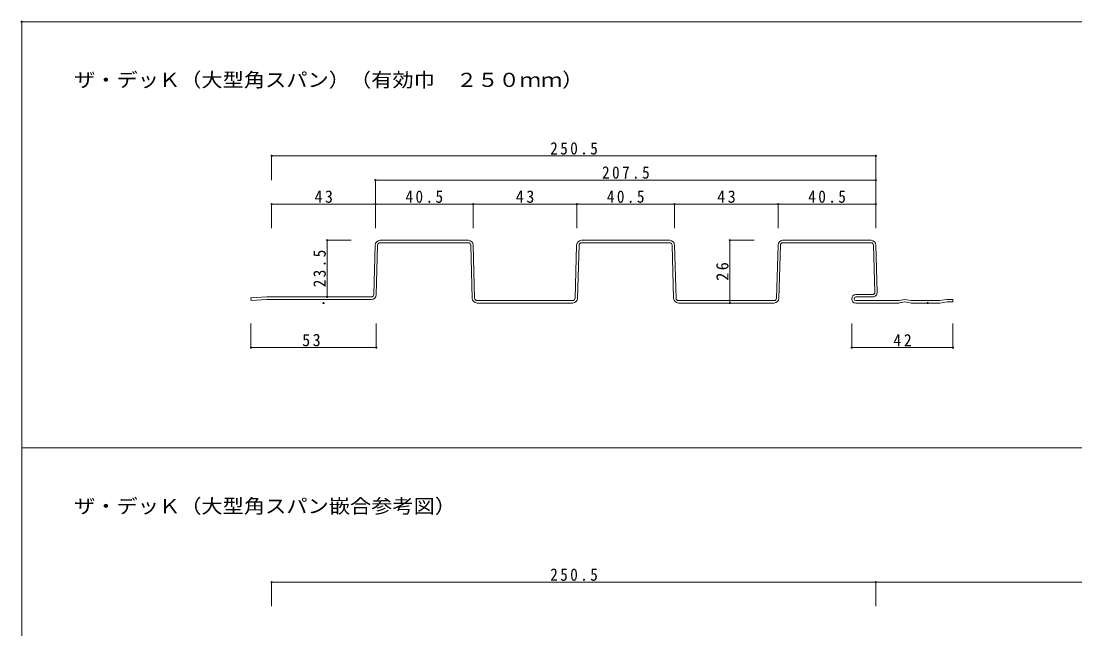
# Model space of a CAD drawing. Units: millimetres on the paper. Extents: x -393 to 477, y -285 to 275.
# Drawn here: x -393.4 to 43.6, y 22.9 to 275.1 of the extents above; entities that cross this region are included whole.
import ezdxf
from ezdxf.enums import TextEntityAlignment as Align

# ---------------------------------------------------------------- set-up
doc = ezdxf.new("R2010")
doc.units = ezdxf.units.MM
doc.header["$PDMODE"] = 32
doc.header["$PDSIZE"] = 0.5
for name, color, linetype, lineweight in [('0-0_00', 4, 'Continuous', 5), ('0-1_01', 4, 'Continuous', 5), ('0-3_03', 4, 'Continuous', 5)]:
    doc.layers.add(name, color=color, linetype=linetype, lineweight=lineweight)
doc.styles.add('ＭＳ ゴシック', font='')
doc.styles.get('ＭＳ ゴシック').set_extended_font_data('MS Gothic')

msp = doc.modelspace()

# ---------------------------------------------------------------- linework, layer by layer
at = {"layer": '0-0_00'}
for p, q in [((-289.48, 219.131), (-38.98, 219.131)), ((-289.48, 209.131), (-289.48, 219.131)), ((-38.98, 209.131), (-38.98, 219.131)), ((-246.48, 209.131), (-38.98, 209.131)), ((-246.48, 199.131), (-246.48, 209.131)), ((-38.98, 199.131), (-38.98, 209.131)), ((-289.479, 199.131), (-246.48, 199.131)), ((-289.479, 189.131), (-289.479, 199.131)), ((-38.98, 189.131), (-38.98, 199.131)), ((-266.48, 160.629), (-266.48, 184.131)), ((-256.48, 184.131), (-266.48, 184.131)), ((-99.48, 158.131), (-99.48, 184.131)), ((-89.48, 184.131), (-99.48, 184.131)), ((-256.48, 160.629), (-266.48, 160.629)), ((-89.48, 158.131), (-99.48, 158.131)), ((-298.048, 149.631), (-298.048, 139.631)), ((-246.111, 149.631), (-246.111, 139.631)), ((-6.98, 149.631), (-6.98, 139.631)), ((-298.048, 139.631), (-246.111, 139.631)), ((-289.48, 42.34), (-38.98, 42.34)), ((-289.48, 32.34), (-289.48, 42.34)), ((-38.98, 32.34), (-38.98, 42.34)), ((-38.98, 42.34), (211.52, 42.34))]:
    msp.add_line(p, q, dxfattribs=at)
at = {"layer": '0-0_00', "color": 3, "lineweight": 9}
for p, q in [((-226.23, 184.131), (-244.535, 184.131)), ((-226.23, 184.131), (-207.924, 184.131)), ((-142.73, 184.131), (-161.035, 184.131)), ((-142.73, 184.131), (-124.424, 184.131)), ((-59.23, 184.131), (-77.535, 184.131)), ((-59.23, 184.131), (-40.924, 184.131)), ((-247.11, 161.603), (-246.534, 182.187)), ((-245.534, 182.159), (-246.111, 161.575)), ((-244.535, 183.131), (-226.23, 183.131)), ((-207.924, 183.131), (-226.23, 183.131)), ((-206.925, 182.159), (-206.306, 160.075)), ((-205.307, 160.103), (-205.925, 182.187)), ((-163.652, 160.103), (-163.034, 182.187)), ((-162.034, 182.159), (-162.653, 160.075)), ((-161.035, 183.131), (-142.73, 183.131)), ((-124.424, 183.131), (-142.73, 183.131)), ((-123.425, 182.159), (-122.806, 160.075)), ((-121.807, 160.103), (-122.425, 182.187)), ((-80.152, 160.103), (-79.534, 182.187)), ((-78.534, 182.159), (-79.153, 160.075)), ((-77.535, 183.131), (-59.23, 183.131)), ((-40.924, 183.131), (-59.23, 183.131)), ((-39.379, 162.659), (-39.925, 182.159)), ((-38.379, 162.687), (-38.925, 182.187)), ((-291.48, 159.631), (-297.987, 159.232)), ((-291.541, 160.629), (-248.11, 160.629)), ((-248.11, 159.631), (-291.48, 159.631)), ((-204.307, 159.131), (-184.48, 159.131)), ((-204.307, 158.131), (-184.48, 158.131)), ((-164.652, 159.131), (-184.48, 159.131)), ((-164.652, 158.131), (-184.48, 158.131)), ((-120.807, 159.131), (-100.98, 159.131)), ((-120.807, 158.131), (-100.98, 158.131)), ((-81.152, 159.131), (-100.98, 159.131)), ((-81.152, 158.131), (-100.98, 158.131)), ((-40.378, 161.631), (-47.23, 161.631)), ((-47.23, 160.631), (-40.378, 160.631)), ((-36.48, 159.131), (-47.23, 159.131)), ((-36.48, 158.131), (-47.23, 158.131)), ((-37.307, 159.131), (-29.48, 159.131)), ((-37.307, 158.131), (-29.284, 158.131)), ((-24.48, 159.131), (-17.48, 159.131)), ((-12.48, 159.131), (-17.48, 159.131)), ((-12.48, 159.131), (-9.48, 159.631))]:
    msp.add_line(p, q, dxfattribs=at)
at = {"layer": '0-0_00'}
for points in [[(-246.48, 189.131), (-246.48, 199.131), (-205.98, 199.131)], [(-205.98, 189.131), (-205.98, 199.131), (-162.98, 199.131)], [(-162.98, 189.131), (-162.98, 199.131), (-122.48, 199.131)], [(-122.48, 189.131), (-122.48, 199.131), (-79.48, 199.131)], [(-79.48, 189.131), (-79.48, 199.131), (-38.98, 199.131)], [(-48.98, 149.631), (-48.98, 139.631), (-6.98, 139.631)]]:
    msp.add_lwpolyline(points, dxfattribs=at)
at = {"layer": '0-0_00', "color": 3, "lineweight": 9}
for points in [[(-291.541, 160.629), (-298.048, 160.23), (-297.987, 159.232)], [(-29.48, 159.131), (-26.98, 159.631), (-24.48, 159.131)], [(-29.284, 158.151), (-26.98, 158.611), (-24.676, 158.151)], [(-24.48, 158.131), (-12.397, 158.131), (-9.397, 158.631)], [(-9.48, 159.631), (-6.98, 159.631), (-6.98, 158.631), (-9.397, 158.631)]]:
    msp.add_lwpolyline(points, dxfattribs=at)
for centre, radius, start, end in [((-244.535, 182.131), 2, 90, 178.39581), ((-207.924, 182.131), 2, 1.60419, 90), ((-161.035, 182.131), 2, 90, 178.39581), ((-124.424, 182.131), 2, 1.60419, 90), ((-77.535, 182.131), 2, 90, 178.39581), ((-40.924, 182.131), 2, 1.60419, 90), ((-244.535, 182.131), 1, 90, 178.39581), ((-207.924, 182.131), 1, 1.60419, 90), ((-207.924, 182.131), 1, 1.60419, 90), ((-207.924, 182.131), 1, 1.60419, 90), ((-161.035, 182.131), 1, 90, 178.39581), ((-124.424, 182.131), 1, 1.60419, 90), ((-77.535, 182.131), 1, 90, 178.39581), ((-40.924, 182.131), 1, 1.60419, 90), ((-40.378, 162.631), 2, 270, 1.60411), ((-40.378, 162.631), 1, 270, 1.60411), ((-248.11, 161.631), 1, 270, 358.39581), ((-248.11, 161.631), 2, 270, 358.39581), ((-204.307, 160.131), 2, 181.60414, 270), ((-204.307, 160.131), 1, 181.60414, 270), ((-164.652, 160.131), 1, 270, 358.39586), ((-164.652, 160.131), 2, 270, 358.39586), ((-120.807, 160.131), 2, 181.60414, 270), ((-120.807, 160.131), 1, 181.60414, 270), ((-81.152, 160.131), 1, 270, 358.39586), ((-81.152, 160.131), 2, 270, 358.39586), ((-47.23, 159.881), 1.75, 90, 270), ((-47.23, 159.881), 0.75, 90, 270)]:
    msp.add_arc(centre, radius, start, end, dxfattribs=at)
at = {"layer": '0-0_00', "color": 3}
for p in [(-289.48, 219.131), (-38.98, 219.131), (-246.48, 209.131), (-38.98, 209.131), (-289.479, 199.131), (-246.48, 199.131), (-205.98, 199.131), (-162.98, 199.131), (-122.48, 199.131), (-79.48, 199.131), (-38.98, 199.131), (-266.48, 184.131), (-99.48, 184.131), (-267.98, 158.131), (-266.48, 160.629), (-99.48, 158.131), (-17.48, 158.131), (-298.048, 139.631), (-246.111, 139.631), (-48.98, 139.631), (-6.98, 139.631), (-289.48, 42.34), (-38.98, 42.34)]:
    msp.add_point(p, dxfattribs=at)
at = {"layer": '0-3_03', "color": 2, "lineweight": 9}
for p, q in [((-393.121, -285.183), (-393.121, 274.82)), ((-393.121, 274.82), (395.323, 274.82)), ((-393.121, 98.029), (395.323, 98.029))]:
    msp.add_line(p, q, dxfattribs=at)
at = {"layer": '0-3_03', "color": 3}
msp.add_point((-393.121, 274.82), dxfattribs=at)

# ---------------------------------------------------------------- texts
at = {"layer": '0-0_00', "color": 3, "style": 'ＭＳ ゴシック', "width": 1.1}
msp.add_text('ザ・デッＫ（大型角スパン）（有効巾\u3000２５０ｍｍ）', height=5.865, dxfattribs=at).set_placement((-371.404, 245.988), align=Align.BOTTOM_LEFT)
at = {"layer": '0-0_00', "color": 3, "char_height": 5.132, "attachment_point": 7, "style": 'ＭＳ ゴシック'}
for s, insert in [('\\T1.32;\\W0.9;250.5', (-173.98, 219.631)), ('\\T1.32;\\W0.9;207.5', (-152.48, 209.631)), ('\\T1.31;\\W0.95;43', (-271.73, 199.631)), ('\\T1.32;\\W0.9;40.5', (-233.98, 199.631)), ('\\T1.31;\\W0.95;43', (-188.23, 199.631)), ('\\T1.32;\\W0.9;40.5', (-150.48, 199.631)), ('\\T1.31;\\W0.95;43', (-104.73, 199.631)), ('\\T1.32;\\W0.9;40.5', (-66.98, 199.631)), ('\\T1.31;\\W0.95;53', (-276.83, 140.131)), ('\\T1.31;\\W0.95;42', (-31.73, 140.131)), ('\\T1.32;\\W0.9;250.5', (-173.98, 42.84))]:
    msp.add_mtext(s, dxfattribs=dict(at, insert=insert))
at = {"layer": '0-0_00', "color": 3, "char_height": 5.132, "attachment_point": 7, "rotation": 90, "style": 'ＭＳ ゴシック'}
for s, insert in [('\\T1.32;\\W0.9;23.5', (-266.98, 164.63)), ('\\T1.31;\\W0.95;26', (-99.98, 167.381))]:
    msp.add_mtext(s, dxfattribs=dict(at, insert=insert))
at = {"layer": '0-1_01', "color": 3, "style": 'ＭＳ ゴシック', "width": 1.1}
msp.add_text('ザ・デッＫ（大型角スパン嵌合参考図）', height=5.865, dxfattribs=at).set_placement((-371.404, 69.197), align=Align.BOTTOM_LEFT)

doc.saveas('drawing.dxf')
